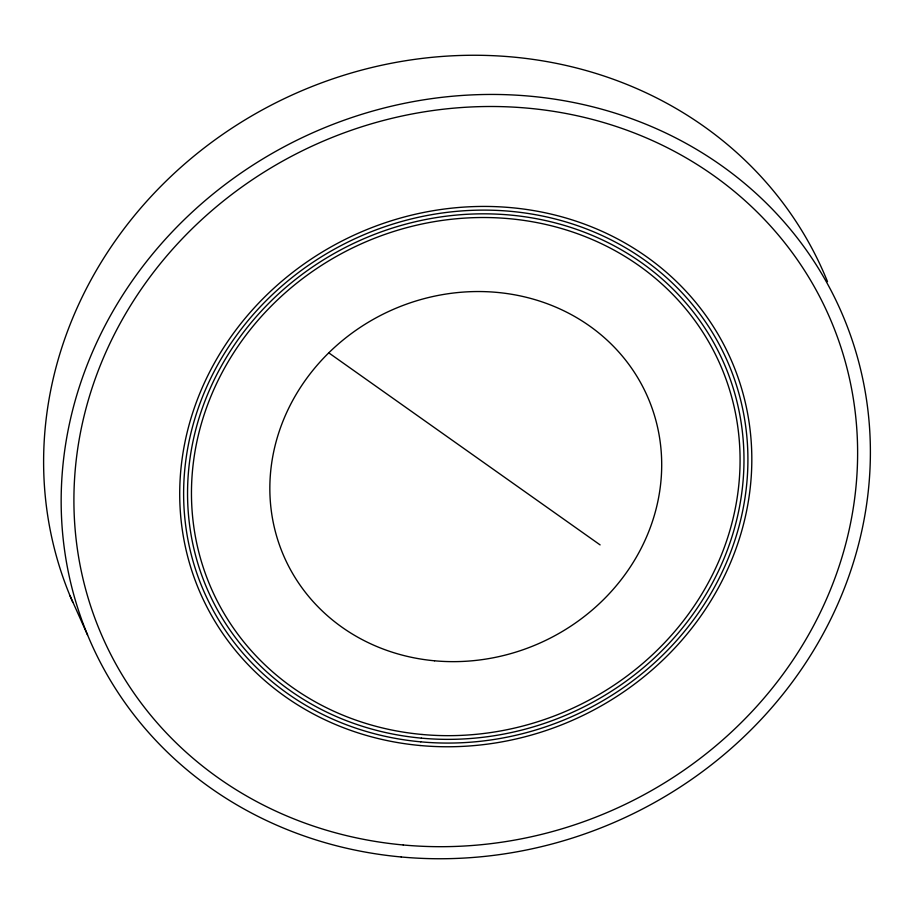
<?xml version="1.0" encoding="UTF-8"?>
<svg xmlns="http://www.w3.org/2000/svg" width="914" height="914" viewBox="0 0 914 914"><rect width="100%" height="100%" fill="white"/><g stroke="black" fill="none" stroke-linecap="round" stroke-linejoin="round"><path stroke-width="1.37" d="M328.949 352.975L600.11 544.904M70.035 595.791L87.561 634.979M72.8 602.303A410.043 376.328 -24.1 0 1 302.294 90.52A410.043 376.328 -24.1 0 1 827.501 281.638M403.245 844.982A397.122 364.458 -24.1 0 0 832.037 323.202A397.122 364.458 -24.1 0 0 162.007 261.598A397.122 364.458 -24.1 0 0 403.245 844.982M420.132 745.516A289.898 266.054 -24.1 0 0 733.142 364.617A289.898 266.054 -24.1 0 0 244.027 319.649A289.898 266.054 -24.1 0 0 420.132 745.516M434.504 660.788A198.555 182.229 -24.1 0 0 648.906 399.898A198.555 182.229 -24.1 0 0 313.89 369.096A198.555 182.229 -24.1 0 0 434.504 660.788M422.005 734.468A277.982 255.12 -24.1 0 0 722.163 369.222A277.982 255.12 -24.1 0 0 253.132 326.092A277.982 255.12 -24.1 0 0 422.005 734.468M421.377 738.146A281.958 258.765 -24.1 0 0 725.819 367.691A281.958 258.765 -24.1 0 0 250.093 323.944A281.958 258.765 -24.1 0 0 421.377 738.146M420.748 741.837A285.922 262.409 -24.1 0 0 729.486 366.148A285.922 262.409 -24.1 0 0 247.054 321.797A285.922 262.409 -24.1 0 0 420.748 741.837M401.212 856.978A410.043 376.328 -24.1 0 0 843.965 318.209A410.043 376.328 -24.1 0 0 152.124 254.595A410.043 376.328 -24.1 0 0 401.212 856.978"/></g></svg>
